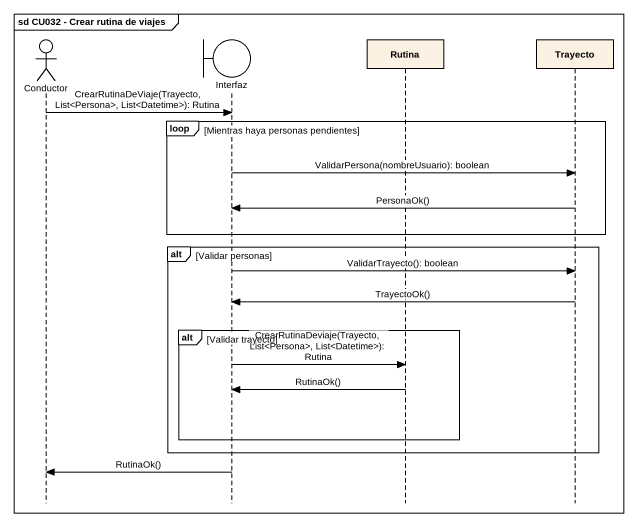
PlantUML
@startuml
mainframe sd CU032 - Crear rutina de viajes
hide footbox
actor Conductor
boundary Interfaz
participant Rutina
participant Trayecto

Conductor -> Interfaz : CrearRutinaDeViaje(Trayecto, List<Persona>, List<Datetime>): Rutina
loop Mientras haya personas pendientes
  Interfaz -> Trayecto : ValidarPersona(nombreUsuario): boolean
  Trayecto -> Interfaz : PersonaOk()
end
alt Validar personas
  Interfaz -> Trayecto : ValidarTrayecto(): boolean
  Trayecto -> Interfaz : TrayectoOk()
  alt Validar trayecto
    Interfaz -> Rutina : CrearRutinaDeviaje(Trayecto, List<Persona>, List<Datetime>): Rutina
    Rutina -> Interfaz : RutinaOk()
  end
end
Interfaz -> Conductor : RutinaOk()
@enduml
